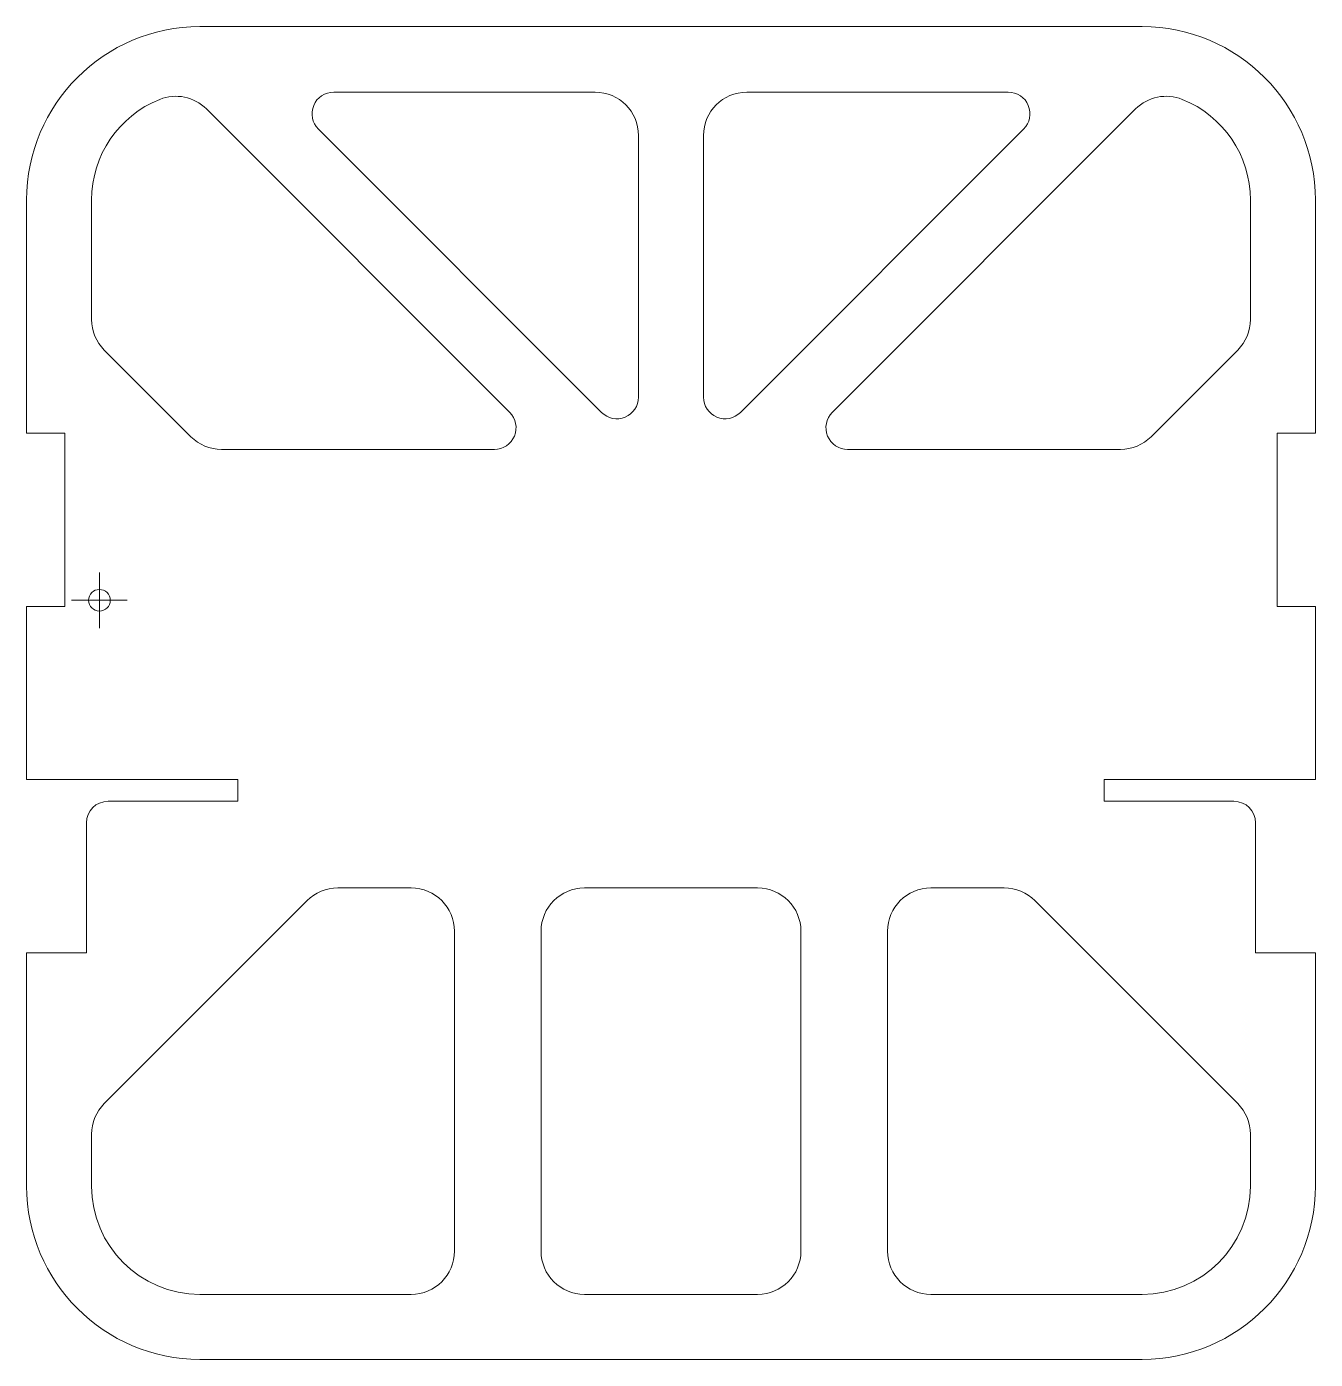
# Model space of a CAD drawing. Header units: millimetres. Extents: x 668 to 1046, y 341 to 732.
import ezdxf

# ---------------------------------------------------------------- set-up
doc = ezdxf.new("R2010")
doc.units = ezdxf.units.MM

# ---------------------------------------------------------------- blocks, each defined once
blk = doc.blocks.new('SW_CENTERMARKSYMBOL_0')
at = {"color": 0, "linetype": 'Continuous', "lineweight": 0}
for p, q in [((0, 5), (0, 8.175)), ((0, 0), (0, 5)), ((-5, 0), (-8.175, 0)), ((0, 0), (-5, 0)), ((0, 0), (0, -5)), ((0, 0), (5, 0)), ((5, 0), (8.175, 0)), ((0, -5), (0, -8.175))]:
    blk.add_line(p, q, dxfattribs=at)

msp = doc.modelspace()

# ---------------------------------------------------------------- linework, layer by layer
at = {"color": 1, "linetype": 'Continuous', "lineweight": 15}
for p, q in [((995.08, 731.73), (718.73, 731.73)), ((834.68, 712.54), (757.98, 712.54)), ((955.83, 712.54), (879.13, 712.54)), ((809.6, 618.65), (720.65, 707.6)), ((993.17, 707.6), (904.21, 618.65)), ((753.49, 701.7), (836.54, 618.65)), ((847.38, 623.14), (847.38, 699.84)), ((866.43, 699.84), (866.43, 623.14)), ((877.27, 618.65), (960.32, 701.7)), ((667.93, 680.93), (667.93, 612.61)), ((686.98, 680.93), (686.98, 645.91)), ((1026.83, 645.91), (1026.83, 680.93)), ((1045.88, 612.61), (1045.88, 680.93)), ((690.7, 636.93), (716.1, 611.53)), ((997.71, 611.53), (1023.11, 636.93)), ((667.93, 612.61), (679.11, 612.61)), ((679.11, 612.61), (679.11, 561.81)), ((1034.71, 561.81), (1034.71, 612.61)), ((1034.71, 612.61), (1045.88, 612.61)), ((725.08, 607.81), (805.11, 607.81)), ((908.7, 607.81), (988.73, 607.81)), ((679.11, 561.81), (667.93, 561.81)), ((667.93, 561.81), (667.93, 511.01)), ((1045.88, 561.81), (1034.71, 561.81)), ((1045.88, 511.01), (1045.88, 561.81)), ((667.93, 511.01), (729.91, 511.01)), ((729.91, 511.01), (729.91, 504.66)), ((983.91, 504.66), (983.91, 511.01)), ((983.91, 511.01), (1045.88, 511.01)), ((729.91, 504.66), (691.81, 504.66)), ((1022.01, 504.66), (983.91, 504.66)), ((685.46, 498.31), (685.46, 460.21)), ((1028.36, 460.21), (1028.36, 498.31)), ((780.71, 479.26), (759.16, 479.26)), ((882.31, 479.26), (831.51, 479.26)), ((954.65, 479.26), (933.11, 479.26)), ((750.18, 475.54), (690.7, 416.06)), ((1023.11, 416.06), (963.63, 475.54)), ((793.41, 372.83), (793.41, 466.56)), ((818.81, 466.56), (818.81, 372.83)), ((895.01, 372.83), (895.01, 466.56)), ((920.41, 466.56), (920.41, 372.83)), ((685.46, 460.21), (667.93, 460.21)), ((667.93, 460.21), (667.93, 391.88)), ((1045.88, 460.21), (1028.36, 460.21)), ((1045.88, 391.88), (1045.88, 460.21)), ((686.98, 407.08), (686.98, 391.88)), ((1026.83, 391.88), (1026.83, 407.08)), ((718.73, 360.13), (780.71, 360.13)), ((831.51, 360.13), (882.31, 360.13)), ((933.11, 360.13), (995.08, 360.13)), ((718.73, 341.08), (995.08, 341.08))]:
    msp.add_line(p, q, dxfattribs=at)
msp.add_circle((689.27, 563.58), 3.18, dxfattribs=at)
for centre, radius, start, end in [((718.73, 680.93), 50.8, 90, 180), ((995.08, 680.93), 50.8, 0, 90), ((711.67, 698.62), 12.7, 45, 111.7649), ((757.98, 706.19), 6.35, 90, 225), ((834.68, 699.84), 12.7, 0, 90), ((879.13, 699.84), 12.7, 90, 180), ((955.83, 706.19), 6.35, 315, 90), ((1002.15, 698.62), 12.7, 68.2351, 135), ((718.73, 680.93), 31.75, 111.7649, 180), ((995.08, 680.93), 31.75, 0, 68.2351), ((699.68, 645.91), 12.7, 180, 225), ((1014.13, 645.91), 12.7, 315, 0), ((841.03, 623.14), 6.35, 225, 0), ((872.78, 623.14), 6.35, 180, 315), ((805.11, 614.16), 6.35, 270, 45), ((908.7, 614.16), 6.35, 135, 270), ((725.08, 620.51), 12.7, 225, 270), ((988.73, 620.51), 12.7, 270, 315), ((691.81, 498.31), 6.35, 90, 180), ((1022.01, 498.31), 6.35, 0, 90), ((759.16, 466.56), 12.7, 90, 135), ((780.71, 466.56), 12.7, 0, 90), ((831.51, 466.56), 12.7, 90, 180), ((882.31, 466.56), 12.7, 0, 90), ((933.11, 466.56), 12.7, 90, 180), ((954.65, 466.56), 12.7, 45, 90), ((699.68, 407.08), 12.7, 135, 180), ((1014.13, 407.08), 12.7, 0, 45), ((718.73, 391.88), 50.8, 180, 270), ((718.73, 391.88), 31.75, 180, 270), ((995.08, 391.88), 31.75, 270, 0), ((995.08, 391.88), 50.8, 270, 0), ((780.71, 372.83), 12.7, 270, 0), ((831.51, 372.83), 12.7, 180, 270), ((882.31, 372.83), 12.7, 270, 0), ((933.11, 372.83), 12.7, 180, 270)]:
    msp.add_arc(centre, radius, start, end, dxfattribs=at)

# ---------------------------------------------------------------- block references
at = {"color": 7, "linetype": 'Continuous', "lineweight": 0}
msp.add_blockref('SW_CENTERMARKSYMBOL_0', (689.27, 563.58), dxfattribs=at)

doc.saveas('drawing.dxf')
